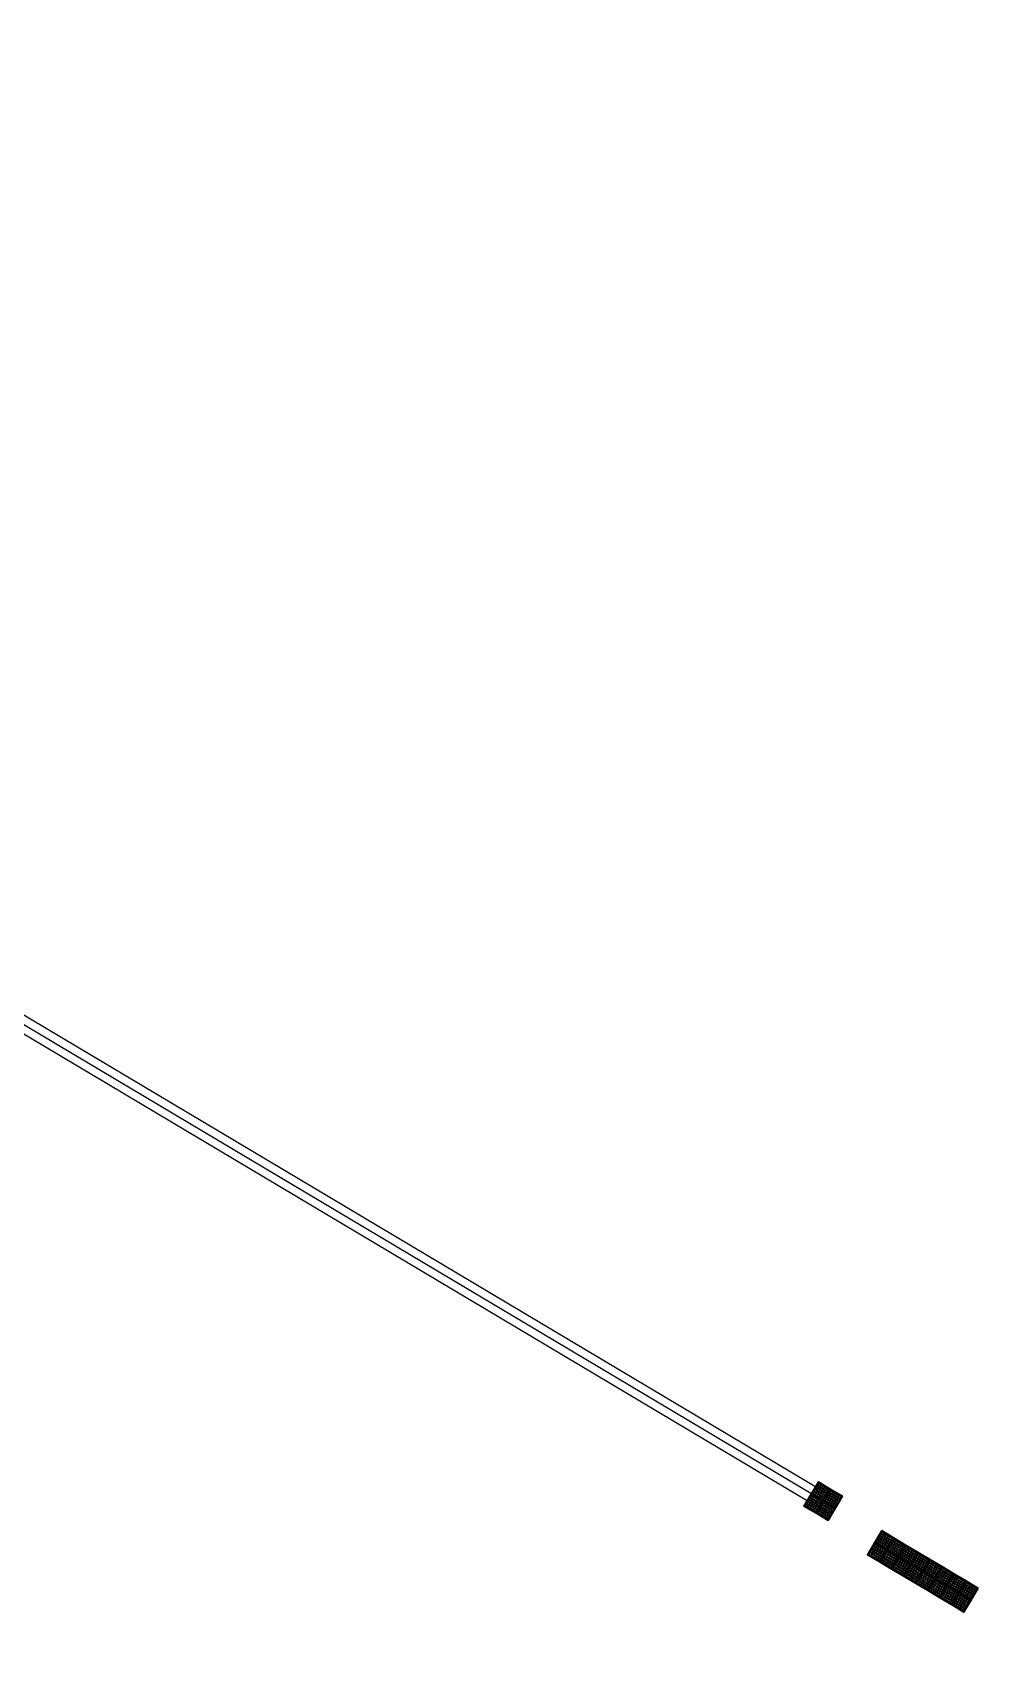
# Model space of a CAD drawing. Header units: millimetres. Extents: x 832728086 to 834530684, y 817551485 to 818349469.
# Drawn here: x 833152749 to 833173349, y 817857089 to 817891729 of the extents above; entities that cross this region are included whole.
import ezdxf

# ---------------------------------------------------------------- set-up
doc = ezdxf.new("R2010")
doc.units = ezdxf.units.MM
doc.header["$LTSCALE"] = 100
doc.layers.add('000-helpline', color=30, linetype='Continuous', lineweight=30, plot=False)
doc.layers.add('000-Tactile-l', color=8, linetype='Continuous')

# ---------------------------------------------------------------- blocks, each defined once
blk = doc.blocks.new('tactile')
at = {"layer": '000-helpline', "ltscale": 0.015}
for points in [[(834315.805, 817914.22), (834315.652, 817913.963), (834315.394, 817914.116), (834315.548, 817914.374)], [(834315.652, 817913.963), (834315.498, 817913.705), (834315.24, 817913.858), (834315.394, 817914.116)], [(834315.909, 817913.809), (834315.756, 817913.551), (834315.498, 817913.705), (834315.652, 817913.963)], [(834316.063, 817914.067), (834315.909, 817913.809), (834315.652, 817913.963), (834315.805, 817914.22)], [(834317.163, 817913.178), (834317.01, 817912.921), (834316.752, 817913.074), (834316.906, 817913.332)], [(834317.01, 817912.921), (834316.856, 817912.663), (834316.599, 817912.816), (834316.752, 817913.074)], [(834317.268, 817912.767), (834317.114, 817912.509), (834316.856, 817912.663), (834317.01, 817912.921)], [(834317.421, 817913.025), (834317.268, 817912.767), (834317.01, 817912.921), (834317.163, 817913.178)], [(834317.679, 817912.871), (834317.525, 817912.614), (834317.268, 817912.767), (834317.421, 817913.025)], [(834317.525, 817912.614), (834317.372, 817912.356), (834317.114, 817912.509), (834317.268, 817912.767)], [(834317.783, 817912.46), (834317.63, 817912.202), (834317.372, 817912.356), (834317.525, 817912.614)], [(834317.937, 817912.718), (834317.783, 817912.46), (834317.525, 817912.614), (834317.679, 817912.871)], [(834318.194, 817912.564), (834318.041, 817912.307), (834317.783, 817912.46), (834317.937, 817912.718)], [(834318.041, 817912.307), (834317.887, 817912.049), (834317.63, 817912.202), (834317.783, 817912.46)], [(834318.299, 817912.153), (834318.145, 817911.895), (834317.887, 817912.049), (834318.041, 817912.307)], [(834318.452, 817912.411), (834318.299, 817912.153), (834318.041, 817912.307), (834318.194, 817912.564)], [(834318.71, 817912.257), (834318.556, 817912), (834318.299, 817912.153), (834318.452, 817912.411)], [(834318.968, 817912.104), (834318.814, 817911.846), (834318.556, 817912), (834318.71, 817912.257)], [(834318.556, 817912), (834318.403, 817911.742), (834318.145, 817911.895), (834318.299, 817912.153)], [(834318.814, 817911.846), (834318.661, 817911.588), (834318.403, 817911.742), (834318.556, 817912)]]:
    blk.add_lwpolyline(points, close=True, dxfattribs=at)
at = {"layer": '000-Tactile-l', "ltscale": 5e-05}
for p, q in [((834315.912, 817913.813), (834285.351, 817932.017)), ((834316.002, 817913.964), (834285.44, 817932.168)), ((834315.822, 817913.663), (834285.26, 817931.868))]:
    blk.add_line(p, q, dxfattribs=at)
at = {"layer": '000-Tactile-l'}
for points in [[(834315.548, 817914.374), (834316.063, 817914.067), (834315.756, 817913.551), (834315.24, 817913.858)], [(834316.906, 817913.332), (834317.421, 817913.025), (834317.114, 817912.509), (834316.599, 817912.816)], [(834317.421, 817913.025), (834317.937, 817912.718), (834317.63, 817912.202), (834317.114, 817912.509)], [(834317.937, 817912.718), (834318.452, 817912.411), (834318.145, 817911.895), (834317.63, 817912.202)], [(834318.452, 817912.411), (834318.968, 817912.104), (834318.661, 817911.588), (834318.145, 817911.895)]]:
    blk.add_lwpolyline(points, close=True, dxfattribs=at)
at = {"layer": '000-Tactile-l', "ltscale": 0.015}
for centre, radius in [((834315.531, 817914.297), 0.0175), ((834315.531, 817914.297), 0.0125), ((834315.556, 817914.34), 0.0175), ((834315.556, 817914.34), 0.0125), ((834315.599, 817914.314), 0.0175), ((834315.599, 817914.314), 0.0125), ((834315.642, 817914.288), 0.0175), ((834315.642, 817914.288), 0.0125), ((834315.326, 817913.953), 0.0175), ((834315.326, 817913.953), 0.0125), ((834315.352, 817913.996), 0.0175), ((834315.352, 817913.996), 0.0125), ((834315.377, 817914.039), 0.0175), ((834315.377, 817914.039), 0.0125), ((834315.394, 817913.97), 0.0175), ((834315.394, 817913.97), 0.0125), ((834315.403, 817914.082), 0.0175), ((834315.403, 817914.082), 0.0125), ((834315.42, 817914.013), 0.0175), ((834315.42, 817914.013), 0.0125), ((834315.428, 817914.125), 0.0175), ((834315.428, 817914.125), 0.0125), ((834315.437, 817913.945), 0.0175), ((834315.437, 817913.945), 0.0125), ((834315.446, 817914.056), 0.0175), ((834315.446, 817914.056), 0.0125), ((834315.454, 817914.168), 0.0175), ((834315.454, 817914.168), 0.0125), ((834315.463, 817913.988), 0.0175), ((834315.463, 817913.988), 0.0125), ((834315.471, 817914.099), 0.0175), ((834315.471, 817914.099), 0.0125), ((834315.479, 817914.211), 0.0175), ((834315.479, 817914.211), 0.0125), ((834315.489, 817914.031), 0.0175), ((834315.489, 817914.031), 0.0125), ((834315.497, 817914.142), 0.0175), ((834315.497, 817914.142), 0.0125), ((834315.505, 817914.254), 0.0175), ((834315.506, 817913.962), 0.0175), ((834315.505, 817914.254), 0.0125), ((834315.506, 817913.962), 0.0125), ((834315.514, 817914.074), 0.0175), ((834315.514, 817914.074), 0.0125), ((834315.522, 817914.185), 0.0175), ((834315.522, 817914.185), 0.0125), ((834315.532, 817914.005), 0.0175), ((834315.532, 817914.005), 0.0125), ((834315.54, 817914.116), 0.0175), ((834315.54, 817914.116), 0.0125), ((834315.548, 817914.228), 0.0175), ((834315.549, 817913.936), 0.0175), ((834315.548, 817914.228), 0.0125), ((834315.557, 817914.048), 0.0175), ((834315.557, 817914.048), 0.0125), ((834315.565, 817914.159), 0.0175), ((834315.565, 817914.159), 0.0125), ((834315.574, 817914.271), 0.0175), ((834315.575, 817913.979), 0.0175), ((834315.574, 817914.271), 0.0125), ((834315.575, 817913.979), 0.0125), ((834315.583, 817914.091), 0.0175), ((834315.583, 817914.091), 0.0125), ((834315.591, 817914.202), 0.0175), ((834315.591, 817914.202), 0.0125), ((834315.6, 817914.022), 0.0175), ((834315.6, 817914.022), 0.0125), ((834315.608, 817914.134), 0.0175), ((834315.608, 817914.134), 0.0125), ((834315.617, 817914.245), 0.0175), ((834315.617, 817913.954), 0.0175), ((834315.617, 817914.245), 0.0125), ((834315.617, 817913.954), 0.0125), ((834315.626, 817914.065), 0.0175), ((834315.626, 817914.065), 0.0125), ((834315.634, 817914.177), 0.0175), ((834315.634, 817914.177), 0.0125), ((834315.643, 817913.997), 0.0175), ((834315.643, 817913.997), 0.0125), ((834315.651, 817914.108), 0.0175), ((834315.651, 817914.108), 0.0125), ((834315.659, 817914.22), 0.0175), ((834315.659, 817914.22), 0.0125), ((834315.669, 817914.04), 0.0175), ((834315.669, 817914.04), 0.0125), ((834315.677, 817914.151), 0.0175), ((834315.677, 817914.151), 0.0125), ((834315.685, 817914.263), 0.0175), ((834315.686, 817913.971), 0.0175), ((834315.685, 817914.263), 0.0125), ((834315.686, 817913.971), 0.0125), ((834315.694, 817914.083), 0.0175), ((834315.694, 817914.083), 0.0125), ((834315.702, 817914.194), 0.0175), ((834315.702, 817914.194), 0.0125), ((834315.712, 817914.014), 0.0175), ((834315.712, 817914.014), 0.0125), ((834315.72, 817914.126), 0.0175), ((834315.72, 817914.126), 0.0125), ((834315.728, 817914.237), 0.0175), ((834315.729, 817913.946), 0.0175), ((834315.728, 817914.237), 0.0125), ((834315.729, 817913.946), 0.0125), ((834315.737, 817914.057), 0.0175), ((834315.737, 817914.057), 0.0125), ((834315.745, 817914.169), 0.0175), ((834315.745, 817914.169), 0.0125), ((834315.755, 817913.989), 0.0175), ((834315.755, 817913.989), 0.0125), ((834315.763, 817914.1), 0.0175), ((834315.763, 817914.1), 0.0125), ((834315.771, 817914.212), 0.0175), ((834315.771, 817914.212), 0.0125), ((834315.78, 817914.032), 0.0175), ((834315.78, 817914.032), 0.0125), ((834315.788, 817914.143), 0.0175), ((834315.788, 817914.143), 0.0125), ((834315.798, 817913.963), 0.0175), ((834315.798, 817913.963), 0.0125), ((834315.806, 817914.074), 0.0175), ((834315.806, 817914.074), 0.0125), ((834315.814, 817914.186), 0.0175), ((834315.814, 817914.186), 0.0125), ((834315.823, 817914.006), 0.0175), ((834315.823, 817914.006), 0.0125), ((834315.831, 817914.117), 0.0175), ((834315.831, 817914.117), 0.0125), ((834315.84, 817913.937), 0.0175), ((834315.849, 817914.049), 0.0175), ((834315.849, 817914.049), 0.0125), ((834315.857, 817914.16), 0.0175), ((834315.857, 817914.16), 0.0125), ((834315.866, 817913.98), 0.0175), ((834315.866, 817913.98), 0.0125), ((834315.874, 817914.092), 0.0175), ((834315.874, 817914.092), 0.0125), ((834315.892, 817914.023), 0.0175), ((834315.892, 817914.023), 0.0125), ((834315.9, 817914.135), 0.0175), ((834315.9, 817914.135), 0.0125), ((834315.909, 817913.955), 0.0175), ((834315.909, 817913.955), 0.0125), ((834315.917, 817914.066), 0.0175), ((834315.917, 817914.066), 0.0125), ((834315.935, 817913.998), 0.0175), ((834315.935, 817913.998), 0.0125), ((834315.943, 817914.109), 0.0175), ((834315.943, 817914.109), 0.0125), ((834315.96, 817914.041), 0.0175), ((834315.96, 817914.041), 0.0125), ((834315.978, 817913.972), 0.0175), ((834315.978, 817913.972), 0.0125), ((834315.986, 817914.084), 0.0175), ((834315.986, 817914.084), 0.0125), ((834316.003, 817914.015), 0.0175), ((834316.003, 817914.015), 0.0125), ((834316.029, 817914.058), 0.0175), ((834316.029, 817914.058), 0.0125), ((834315.275, 817913.867), 0.0175), ((834315.275, 817913.867), 0.0125), ((834315.3, 817913.91), 0.0175), ((834315.3, 817913.91), 0.0125), ((834315.318, 817913.841), 0.0175), ((834315.318, 817913.841), 0.0125), ((834315.343, 817913.884), 0.0175), ((834315.343, 817913.884), 0.0125), ((834315.361, 817913.816), 0.0175), ((834315.361, 817913.816), 0.0125), ((834315.369, 817913.927), 0.0175), ((834315.369, 817913.927), 0.0125), ((834315.386, 817913.859), 0.0175), ((834315.386, 817913.859), 0.0125), ((834315.404, 817913.79), 0.0175), ((834315.404, 817913.79), 0.0125), ((834315.412, 817913.902), 0.0175), ((834315.412, 817913.902), 0.0125), ((834315.429, 817913.833), 0.0175), ((834315.429, 817913.833), 0.0125), ((834315.447, 817913.765), 0.0175), ((834315.447, 817913.765), 0.0125), ((834315.455, 817913.876), 0.0175), ((834315.455, 817913.876), 0.0125), ((834315.472, 817913.808), 0.0175), ((834315.472, 817913.808), 0.0125), ((834315.48, 817913.919), 0.0175), ((834315.48, 817913.919), 0.0125), ((834315.49, 817913.739), 0.0175), ((834315.49, 817913.739), 0.0125), ((834315.498, 817913.851), 0.0175), ((834315.498, 817913.851), 0.0125), ((834315.515, 817913.782), 0.0175), ((834315.515, 817913.782), 0.0125), ((834315.523, 817913.893), 0.0175), ((834315.523, 817913.893), 0.0125), ((834315.532, 817913.713), 0.0175), ((834315.532, 817913.713), 0.0125), ((834315.541, 817913.825), 0.0175), ((834315.541, 817913.825), 0.0125), ((834315.549, 817913.936), 0.0125), ((834315.558, 817913.756), 0.0175), ((834315.558, 817913.756), 0.0125), ((834315.566, 817913.868), 0.0175), ((834315.566, 817913.868), 0.0125), ((834315.575, 817913.688), 0.0175), ((834315.575, 817913.688), 0.0125), ((834315.584, 817913.799), 0.0175), ((834315.584, 817913.799), 0.0125), ((834315.592, 817913.911), 0.0175), ((834315.592, 817913.911), 0.0125), ((834315.601, 817913.731), 0.0175), ((834315.601, 817913.731), 0.0125), ((834315.609, 817913.842), 0.0175), ((834315.609, 817913.842), 0.0125), ((834315.618, 817913.662), 0.0175), ((834315.618, 817913.662), 0.0125), ((834315.627, 817913.774), 0.0175), ((834315.627, 817913.774), 0.0125), ((834315.635, 817913.885), 0.0175), ((834315.635, 817913.885), 0.0125), ((834315.644, 817913.705), 0.0175), ((834315.644, 817913.705), 0.0125), ((834315.652, 817913.817), 0.0175), ((834315.652, 817913.817), 0.0125), ((834315.66, 817913.928), 0.0175), ((834315.661, 817913.637), 0.0175), ((834315.66, 817913.928), 0.0125), ((834315.661, 817913.637), 0.0125), ((834315.67, 817913.748), 0.0175), ((834315.67, 817913.748), 0.0125), ((834315.678, 817913.86), 0.0175), ((834315.678, 817913.86), 0.0125), ((834315.687, 817913.68), 0.0175), ((834315.687, 817913.68), 0.0125), ((834315.695, 817913.791), 0.0175), ((834315.695, 817913.791), 0.0125), ((834315.703, 817913.903), 0.0175), ((834315.704, 817913.611), 0.0175), ((834315.703, 817913.903), 0.0125), ((834315.704, 817913.611), 0.0125), ((834315.713, 817913.723), 0.0175), ((834315.713, 817913.723), 0.0125), ((834315.721, 817913.834), 0.0175), ((834315.721, 817913.834), 0.0125), ((834315.73, 817913.654), 0.0175), ((834315.73, 817913.654), 0.0125), ((834315.738, 817913.766), 0.0175), ((834315.738, 817913.766), 0.0125), ((834315.746, 817913.877), 0.0175), ((834315.746, 817913.877), 0.0125), ((834315.755, 817913.697), 0.0175), ((834315.755, 817913.697), 0.0125), ((834315.764, 817913.809), 0.0175), ((834315.764, 817913.809), 0.0125), ((834315.772, 817913.92), 0.0175), ((834315.773, 817913.628), 0.0175), ((834315.772, 817913.92), 0.0125), ((834315.773, 817913.628), 0.0125), ((834315.781, 817913.74), 0.0175), ((834315.781, 817913.74), 0.0125), ((834315.789, 817913.851), 0.0175), ((834315.789, 817913.851), 0.0125), ((834315.798, 817913.671), 0.0175), ((834315.798, 817913.671), 0.0125), ((834315.807, 817913.783), 0.0175), ((834315.807, 817913.783), 0.0125), ((834315.815, 817913.894), 0.0175), ((834315.815, 817913.894), 0.0125), ((834315.824, 817913.714), 0.0175), ((834315.824, 817913.714), 0.0125), ((834315.832, 817913.826), 0.0175), ((834315.832, 817913.826), 0.0125), ((834315.84, 817913.937), 0.0125), ((834315.85, 817913.757), 0.0175), ((834315.85, 817913.757), 0.0125), ((834315.858, 817913.869), 0.0175), ((834315.858, 817913.869), 0.0125), ((834315.875, 817913.8), 0.0175), ((834315.875, 817913.8), 0.0125), ((834315.883, 817913.912), 0.0175), ((834315.883, 817913.912), 0.0125), ((834315.901, 817913.843), 0.0175), ((834315.901, 817913.843), 0.0125), ((834315.926, 817913.886), 0.0175), ((834315.926, 817913.886), 0.0125), ((834315.952, 817913.929), 0.0175), ((834315.952, 817913.929), 0.0125), ((834315.747, 817913.586), 0.0175), ((834315.747, 817913.586), 0.0125), ((834316.889, 817913.255), 0.0175), ((834316.889, 817913.255), 0.0125), ((834316.914, 817913.298), 0.0175), ((834316.914, 817913.298), 0.0125), ((834316.957, 817913.272), 0.0175), ((834316.957, 817913.272), 0.0125), ((834317, 817913.247), 0.0175), ((834316.684, 817912.911), 0.0175), ((834316.684, 817912.911), 0.0125), ((834316.71, 817912.954), 0.0175), ((834316.71, 817912.954), 0.0125), ((834316.735, 817912.997), 0.0175), ((834316.735, 817912.997), 0.0125), ((834316.753, 817912.928), 0.0175), ((834316.753, 817912.928), 0.0125), ((834316.761, 817913.04), 0.0175), ((834316.761, 817913.04), 0.0125), ((834316.778, 817912.971), 0.0175), ((834316.778, 817912.971), 0.0125), ((834316.786, 817913.083), 0.0175), ((834316.786, 817913.083), 0.0125), ((834316.796, 817912.903), 0.0175), ((834316.796, 817912.903), 0.0125), ((834316.804, 817913.014), 0.0175), ((834316.804, 817913.014), 0.0125), ((834316.812, 817913.126), 0.0175), ((834316.812, 817913.126), 0.0125), ((834316.821, 817912.946), 0.0175), ((834316.821, 817912.946), 0.0125), ((834316.829, 817913.057), 0.0175), ((834316.829, 817913.057), 0.0125), ((834316.838, 817913.169), 0.0175), ((834316.838, 817913.169), 0.0125), ((834316.847, 817912.989), 0.0175), ((834316.847, 817912.989), 0.0125), ((834316.855, 817913.1), 0.0175), ((834316.855, 817913.1), 0.0125), ((834316.863, 817913.212), 0.0175), ((834316.864, 817912.92), 0.0175), ((834316.863, 817913.212), 0.0125), ((834316.864, 817912.92), 0.0125), ((834316.872, 817913.032), 0.0175), ((834316.872, 817913.032), 0.0125), ((834316.881, 817913.143), 0.0175), ((834316.881, 817913.143), 0.0125), ((834316.89, 817912.963), 0.0175), ((834316.89, 817912.963), 0.0125), ((834316.898, 817913.075), 0.0175), ((834316.898, 817913.075), 0.0125), ((834316.906, 817913.186), 0.0175), ((834316.906, 817913.186), 0.0125), ((834316.915, 817913.006), 0.0175), ((834316.915, 817913.006), 0.0125), ((834316.924, 817913.118), 0.0175), ((834316.924, 817913.118), 0.0125), ((834316.932, 817913.229), 0.0175), ((834316.933, 817912.938), 0.0175), ((834316.932, 817913.229), 0.0125), ((834316.933, 817912.938), 0.0125), ((834316.941, 817913.049), 0.0175), ((834316.941, 817913.049), 0.0125), ((834316.949, 817913.161), 0.0175), ((834316.949, 817913.161), 0.0125), ((834316.958, 817912.981), 0.0175), ((834316.958, 817912.981), 0.0125), ((834316.966, 817913.092), 0.0175), ((834316.966, 817913.092), 0.0125), ((834316.975, 817913.204), 0.0175), ((834316.976, 817912.912), 0.0175), ((834316.975, 817913.204), 0.0125), ((834316.976, 817912.912), 0.0125), ((834316.984, 817913.024), 0.0175), ((834316.984, 817913.024), 0.0125), ((834316.992, 817913.135), 0.0175), ((834316.992, 817913.135), 0.0125), ((834317.001, 817912.955), 0.0175), ((834317, 817913.247), 0.0125), ((834317.001, 817912.955), 0.0125), ((834317.009, 817913.066), 0.0175), ((834317.009, 817913.066), 0.0125), ((834317.018, 817913.178), 0.0175), ((834317.018, 817913.178), 0.0125), ((834317.027, 817912.998), 0.0175), ((834317.027, 817912.998), 0.0125), ((834317.035, 817913.109), 0.0175), ((834317.035, 817913.109), 0.0125), ((834317.043, 817913.221), 0.0175), ((834317.044, 817912.929), 0.0175), ((834317.043, 817913.221), 0.0125), ((834317.044, 817912.929), 0.0125), ((834317.052, 817913.041), 0.0175), ((834317.052, 817913.041), 0.0125), ((834317.061, 817913.152), 0.0175), ((834317.061, 817913.152), 0.0125), ((834317.07, 817912.972), 0.0175), ((834317.07, 817912.972), 0.0125), ((834317.078, 817913.084), 0.0175), ((834317.078, 817913.084), 0.0125), ((834317.086, 817913.195), 0.0175), ((834317.087, 817912.904), 0.0175), ((834317.086, 817913.195), 0.0125), ((834317.087, 817912.904), 0.0125), ((834317.095, 817913.015), 0.0175), ((834317.095, 817913.015), 0.0125), ((834317.104, 817913.127), 0.0175), ((834317.104, 817913.127), 0.0125), ((834317.113, 817912.947), 0.0175), ((834317.113, 817912.947), 0.0125), ((834317.121, 817913.058), 0.0175), ((834317.121, 817913.058), 0.0125), ((834317.129, 817913.17), 0.0175), ((834317.129, 817913.17), 0.0125), ((834317.138, 817912.99), 0.0175), ((834317.138, 817912.99), 0.0125), ((834317.147, 817913.101), 0.0175), ((834317.147, 817913.101), 0.0125), ((834317.156, 817912.921), 0.0175), ((834317.156, 817912.921), 0.0125), ((834317.164, 817913.033), 0.0175), ((834317.164, 817913.033), 0.0125), ((834317.172, 817913.144), 0.0175), ((834317.172, 817913.144), 0.0125), ((834317.181, 817912.964), 0.0175), ((834317.181, 817912.964), 0.0125), ((834317.19, 817913.076), 0.0175), ((834317.19, 817913.076), 0.0125), ((834317.207, 817913.007), 0.0175), ((834317.207, 817913.007), 0.0125), ((834317.215, 817913.119), 0.0175), ((834317.215, 817913.119), 0.0125), ((834317.224, 817912.939), 0.0175), ((834317.224, 817912.939), 0.0125), ((834317.232, 817913.05), 0.0175), ((834317.232, 817913.05), 0.0125), ((834317.25, 817912.981), 0.0175), ((834317.25, 817912.981), 0.0125), ((834317.258, 817913.093), 0.0175), ((834317.258, 817913.093), 0.0125), ((834317.267, 817912.913), 0.0175), ((834317.267, 817912.913), 0.0125), ((834317.275, 817913.024), 0.0175), ((834317.275, 817913.024), 0.0125), ((834317.293, 817912.956), 0.0175), ((834317.293, 817912.956), 0.0125), ((834317.301, 817913.067), 0.0175), ((834317.301, 817913.067), 0.0125), ((834317.318, 817912.999), 0.0175), ((834317.318, 817912.999), 0.0125), ((834317.336, 817912.93), 0.0175), ((834317.336, 817912.93), 0.0125), ((834317.344, 817913.042), 0.0175), ((834317.344, 817913.042), 0.0125), ((834317.361, 817912.973), 0.0175), ((834317.361, 817912.973), 0.0125), ((834317.379, 817912.905), 0.0175), ((834317.379, 817912.905), 0.0125), ((834317.387, 817913.016), 0.0175), ((834317.387, 817913.016), 0.0125), ((834317.404, 817912.948), 0.0175), ((834317.404, 817912.948), 0.0125), ((834317.43, 817912.991), 0.0175), ((834317.43, 817912.991), 0.0125), ((834317.447, 817912.922), 0.0175), ((834317.447, 817912.922), 0.0125), ((834317.473, 817912.965), 0.0175), ((834317.473, 817912.965), 0.0125), ((834317.49, 817912.897), 0.0175), ((834317.516, 817912.939), 0.0175), ((834317.516, 817912.939), 0.0125), ((834317.559, 817912.914), 0.0175), ((834317.559, 817912.914), 0.0125), ((834316.633, 817912.825), 0.0175), ((834316.633, 817912.825), 0.0125), ((834316.659, 817912.868), 0.0175), ((834316.659, 817912.868), 0.0125), ((834316.676, 817912.8), 0.0175), ((834316.676, 817912.8), 0.0125), ((834316.701, 817912.843), 0.0175), ((834316.701, 817912.843), 0.0125), ((834316.719, 817912.774), 0.0175), ((834316.719, 817912.774), 0.0125), ((834316.727, 817912.885), 0.0175), ((834316.727, 817912.885), 0.0125), ((834316.744, 817912.817), 0.0175), ((834316.744, 817912.817), 0.0125), ((834316.762, 817912.748), 0.0175), ((834316.762, 817912.748), 0.0125), ((834316.77, 817912.86), 0.0175), ((834316.77, 817912.86), 0.0125), ((834316.787, 817912.791), 0.0175), ((834316.787, 817912.791), 0.0125), ((834316.805, 817912.723), 0.0175), ((834316.805, 817912.723), 0.0125), ((834316.813, 817912.834), 0.0175), ((834316.813, 817912.834), 0.0125), ((834316.83, 817912.766), 0.0175), ((834316.83, 817912.766), 0.0125), ((834316.839, 817912.877), 0.0175), ((834316.839, 817912.877), 0.0125), ((834316.848, 817912.697), 0.0175), ((834316.848, 817912.697), 0.0125), ((834316.856, 817912.809), 0.0175), ((834316.856, 817912.809), 0.0125), ((834316.873, 817912.74), 0.0175), ((834316.873, 817912.74), 0.0125), ((834316.882, 817912.852), 0.0175), ((834316.882, 817912.852), 0.0125), ((834316.891, 817912.672), 0.0175), ((834316.891, 817912.672), 0.0125), ((834316.899, 817912.783), 0.0175), ((834316.899, 817912.783), 0.0125), ((834316.907, 817912.895), 0.0175), ((834316.907, 817912.895), 0.0125), ((834316.916, 817912.715), 0.0175), ((834316.916, 817912.715), 0.0125), ((834316.924, 817912.826), 0.0175), ((834316.924, 817912.826), 0.0125), ((834316.934, 817912.646), 0.0175), ((834316.934, 817912.646), 0.0125), ((834316.942, 817912.758), 0.0175), ((834316.942, 817912.758), 0.0125), ((834316.95, 817912.869), 0.0175), ((834316.95, 817912.869), 0.0125), ((834316.959, 817912.689), 0.0175), ((834316.959, 817912.689), 0.0125), ((834316.967, 817912.801), 0.0175), ((834316.967, 817912.801), 0.0125), ((834316.977, 817912.62), 0.0175), ((834316.977, 817912.62), 0.0125), ((834316.985, 817912.732), 0.0175), ((834316.985, 817912.732), 0.0125), ((834316.993, 817912.843), 0.0175), ((834316.993, 817912.843), 0.0125), ((834317.002, 817912.663), 0.0175), ((834317.002, 817912.663), 0.0125), ((834317.01, 817912.775), 0.0175), ((834317.01, 817912.775), 0.0125), ((834317.019, 817912.886), 0.0175), ((834317.02, 817912.595), 0.0175), ((834317.019, 817912.886), 0.0125), ((834317.02, 817912.595), 0.0125), ((834317.028, 817912.706), 0.0175), ((834317.028, 817912.706), 0.0125), ((834317.036, 817912.818), 0.0175), ((834317.036, 817912.818), 0.0125), ((834317.045, 817912.638), 0.0175), ((834317.045, 817912.638), 0.0125), ((834317.053, 817912.749), 0.0175), ((834317.053, 817912.749), 0.0125), ((834317.062, 817912.861), 0.0175), ((834317.062, 817912.569), 0.0175), ((834317.062, 817912.861), 0.0125), ((834317.062, 817912.569), 0.0125), ((834317.071, 817912.681), 0.0175), ((834317.071, 817912.681), 0.0125), ((834317.079, 817912.792), 0.0175), ((834317.079, 817912.792), 0.0125), ((834317.088, 817912.612), 0.0175), ((834317.088, 817912.612), 0.0125), ((834317.096, 817912.724), 0.0175), ((834317.096, 817912.724), 0.0125), ((834317.105, 817912.835), 0.0175), ((834317.105, 817912.835), 0.0125), ((834317.114, 817912.655), 0.0175), ((834317.114, 817912.655), 0.0125), ((834317.122, 817912.767), 0.0175), ((834317.122, 817912.767), 0.0125), ((834317.13, 817912.878), 0.0175), ((834317.131, 817912.587), 0.0175), ((834317.13, 817912.878), 0.0125), ((834317.131, 817912.587), 0.0125), ((834317.139, 817912.698), 0.0175), ((834317.139, 817912.698), 0.0125), ((834317.147, 817912.81), 0.0175), ((834317.147, 817912.81), 0.0125), ((834317.157, 817912.63), 0.0175), ((834317.157, 817912.63), 0.0125), ((834317.165, 817912.741), 0.0175), ((834317.165, 817912.741), 0.0125), ((834317.173, 817912.853), 0.0175), ((834317.174, 817912.561), 0.0175), ((834317.173, 817912.853), 0.0125), ((834317.174, 817912.561), 0.0125), ((834317.182, 817912.673), 0.0175), ((834317.182, 817912.673), 0.0125), ((834317.19, 817912.784), 0.0175), ((834317.19, 817912.784), 0.0125), ((834317.199, 817912.896), 0.0175), ((834317.2, 817912.604), 0.0175), ((834317.199, 817912.896), 0.0125), ((834317.2, 817912.604), 0.0125), ((834317.208, 817912.716), 0.0175), ((834317.208, 817912.716), 0.0125), ((834317.216, 817912.827), 0.0175), ((834317.216, 817912.827), 0.0125), ((834317.225, 817912.647), 0.0175), ((834317.225, 817912.647), 0.0125), ((834317.233, 817912.758), 0.0175), ((834317.233, 817912.758), 0.0125), ((834317.242, 817912.87), 0.0175), ((834317.243, 817912.578), 0.0175), ((834317.242, 817912.87), 0.0125), ((834317.243, 817912.578), 0.0125), ((834317.251, 817912.69), 0.0175), ((834317.251, 817912.69), 0.0125), ((834317.259, 817912.801), 0.0175), ((834317.259, 817912.801), 0.0125), ((834317.268, 817912.621), 0.0175), ((834317.268, 817912.621), 0.0125), ((834317.276, 817912.733), 0.0175), ((834317.276, 817912.733), 0.0125), ((834317.285, 817912.844), 0.0175), ((834317.285, 817912.553), 0.0175), ((834317.285, 817912.844), 0.0125), ((834317.294, 817912.664), 0.0175), ((834317.294, 817912.664), 0.0125), ((834317.302, 817912.776), 0.0175), ((834317.302, 817912.776), 0.0125), ((834317.31, 817912.887), 0.0175), ((834317.311, 817912.596), 0.0175), ((834317.31, 817912.887), 0.0125), ((834317.311, 817912.596), 0.0125), ((834317.319, 817912.707), 0.0175), ((834317.319, 817912.707), 0.0125), ((834317.328, 817912.819), 0.0175), ((834317.328, 817912.819), 0.0125), ((834317.337, 817912.639), 0.0175), ((834317.337, 817912.639), 0.0125), ((834317.345, 817912.75), 0.0175), ((834317.345, 817912.75), 0.0125), ((834317.353, 817912.862), 0.0175), ((834317.354, 817912.57), 0.0175), ((834317.353, 817912.862), 0.0125), ((834317.354, 817912.57), 0.0125), ((834317.362, 817912.682), 0.0175), ((834317.362, 817912.682), 0.0125), ((834317.37, 817912.793), 0.0175), ((834317.37, 817912.793), 0.0125), ((834317.38, 817912.613), 0.0175), ((834317.38, 817912.613), 0.0125), ((834317.388, 817912.725), 0.0175), ((834317.388, 817912.725), 0.0125), ((834317.396, 817912.836), 0.0175), ((834317.396, 817912.836), 0.0125), ((834317.405, 817912.656), 0.0175), ((834317.405, 817912.656), 0.0125), ((834317.413, 817912.768), 0.0175), ((834317.413, 817912.768), 0.0125), ((834317.422, 817912.879), 0.0175), ((834317.423, 817912.588), 0.0175), ((834317.422, 817912.879), 0.0125), ((834317.423, 817912.588), 0.0125), ((834317.431, 817912.699), 0.0175), ((834317.431, 817912.699), 0.0125), ((834317.439, 817912.811), 0.0175), ((834317.439, 817912.811), 0.0125), ((834317.448, 817912.631), 0.0175), ((834317.448, 817912.631), 0.0125), ((834317.456, 817912.742), 0.0175), ((834317.456, 817912.742), 0.0125), ((834317.465, 817912.854), 0.0175), ((834317.466, 817912.562), 0.0175), ((834317.465, 817912.854), 0.0125), ((834317.466, 817912.562), 0.0125), ((834317.474, 817912.674), 0.0175), ((834317.474, 817912.674), 0.0125), ((834317.482, 817912.785), 0.0175), ((834317.482, 817912.785), 0.0125), ((834317.491, 817912.605), 0.0175), ((834317.49, 817912.897), 0.0125), ((834317.491, 817912.605), 0.0125), ((834317.499, 817912.716), 0.0175), ((834317.499, 817912.716), 0.0125), ((834317.508, 817912.828), 0.0175), ((834317.508, 817912.828), 0.0125), ((834317.517, 817912.648), 0.0175), ((834317.517, 817912.648), 0.0125), ((834317.525, 817912.759), 0.0175), ((834317.525, 817912.759), 0.0125), ((834317.533, 817912.871), 0.0175), ((834317.534, 817912.579), 0.0175), ((834317.533, 817912.871), 0.0125), ((834317.534, 817912.579), 0.0125), ((834317.542, 817912.691), 0.0175), ((834317.542, 817912.691), 0.0125), ((834317.551, 817912.802), 0.0175), ((834317.551, 817912.802), 0.0125), ((834317.56, 817912.622), 0.0175), ((834317.56, 817912.622), 0.0125), ((834317.568, 817912.734), 0.0175), ((834317.568, 817912.734), 0.0125), ((834317.576, 817912.845), 0.0175), ((834317.577, 817912.554), 0.0175), ((834317.576, 817912.845), 0.0125), ((834317.585, 817912.665), 0.0175), ((834317.585, 817912.665), 0.0125), ((834317.593, 817912.777), 0.0175), ((834317.593, 817912.777), 0.0125), ((834317.602, 817912.888), 0.0175), ((834317.603, 817912.597), 0.0175), ((834317.602, 817912.888), 0.0125), ((834317.603, 817912.597), 0.0125), ((834317.611, 817912.708), 0.0175), ((834317.611, 817912.708), 0.0125), ((834317.619, 817912.82), 0.0175), ((834317.619, 817912.82), 0.0125), ((834317.628, 817912.64), 0.0175), ((834317.628, 817912.64), 0.0125), ((834317.636, 817912.751), 0.0175), ((834317.636, 817912.751), 0.0125), ((834317.645, 817912.863), 0.0175), ((834317.646, 817912.571), 0.0175), ((834317.645, 817912.863), 0.0125), ((834317.646, 817912.571), 0.0125), ((834317.654, 817912.683), 0.0175), ((834317.654, 817912.683), 0.0125), ((834317.662, 817912.794), 0.0175), ((834317.662, 817912.794), 0.0125), ((834317.671, 817912.614), 0.0175), ((834317.671, 817912.614), 0.0125), ((834317.679, 817912.726), 0.0175), ((834317.679, 817912.726), 0.0125), ((834317.688, 817912.837), 0.0175), ((834317.688, 817912.837), 0.0125), ((834317.697, 817912.657), 0.0175), ((834317.697, 817912.657), 0.0125), ((834317.705, 817912.769), 0.0175), ((834317.705, 817912.769), 0.0125), ((834317.714, 817912.589), 0.0175), ((834317.714, 817912.589), 0.0125), ((834317.722, 817912.7), 0.0175), ((834317.722, 817912.7), 0.0125), ((834317.731, 817912.812), 0.0175), ((834317.731, 817912.812), 0.0125), ((834317.74, 817912.631), 0.0175), ((834317.74, 817912.631), 0.0125), ((834317.748, 817912.743), 0.0175), ((834317.748, 817912.743), 0.0125), ((834317.757, 817912.563), 0.0175), ((834317.757, 817912.563), 0.0125), ((834317.765, 817912.674), 0.0175), ((834317.765, 817912.674), 0.0125), ((834317.774, 817912.786), 0.0175), ((834317.774, 817912.786), 0.0125), ((834317.783, 817912.606), 0.0175), ((834317.783, 817912.606), 0.0125), ((834317.791, 817912.717), 0.0175), ((834317.791, 817912.717), 0.0125), ((834317.808, 817912.649), 0.0175), ((834317.808, 817912.649), 0.0125), ((834317.816, 817912.76), 0.0175), ((834317.816, 817912.76), 0.0125), ((834317.826, 817912.58), 0.0175), ((834317.826, 817912.58), 0.0125), ((834317.834, 817912.692), 0.0175), ((834317.834, 817912.692), 0.0125), ((834317.851, 817912.623), 0.0175), ((834317.851, 817912.623), 0.0125), ((834317.859, 817912.735), 0.0175), ((834317.859, 817912.735), 0.0125), ((834317.869, 817912.555), 0.0175), ((834317.869, 817912.555), 0.0125), ((834317.877, 817912.666), 0.0175), ((834317.877, 817912.666), 0.0125), ((834317.894, 817912.598), 0.0175), ((834317.894, 817912.598), 0.0125), ((834317.902, 817912.709), 0.0175), ((834317.902, 817912.709), 0.0125), ((834317.92, 817912.641), 0.0175), ((834317.92, 817912.641), 0.0125), ((834317.937, 817912.572), 0.0175), ((834317.937, 817912.572), 0.0125), ((834317.945, 817912.684), 0.0175), ((834317.945, 817912.684), 0.0125), ((834317.963, 817912.615), 0.0175), ((834317.963, 817912.615), 0.0125), ((834317.988, 817912.658), 0.0175), ((834317.988, 817912.658), 0.0125), ((834318.006, 817912.589), 0.0175), ((834318.006, 817912.589), 0.0125), ((834318.031, 817912.632), 0.0175), ((834318.031, 817912.632), 0.0125), ((834318.049, 817912.564), 0.0175), ((834318.049, 817912.564), 0.0125), ((834318.074, 817912.607), 0.0175), ((834318.074, 817912.607), 0.0125), ((834318.117, 817912.581), 0.0175), ((834318.117, 817912.581), 0.0125), ((834318.16, 817912.556), 0.0175), ((834318.16, 817912.556), 0.0125), ((834317.105, 817912.544), 0.0175), ((834317.105, 817912.544), 0.0125), ((834317.148, 817912.518), 0.0175), ((834317.148, 817912.518), 0.0125), ((834317.191, 817912.493), 0.0175), ((834317.191, 817912.493), 0.0125), ((834317.217, 817912.535), 0.0175), ((834317.217, 817912.535), 0.0125), ((834317.234, 817912.467), 0.0175), ((834317.234, 817912.467), 0.0125), ((834317.26, 817912.51), 0.0175), ((834317.26, 817912.51), 0.0125), ((834317.277, 817912.441), 0.0175), ((834317.277, 817912.441), 0.0125), ((834317.285, 817912.553), 0.0125), ((834317.303, 817912.484), 0.0175), ((834317.303, 817912.484), 0.0125), ((834317.32, 817912.416), 0.0175), ((834317.32, 817912.416), 0.0125), ((834317.328, 817912.527), 0.0175), ((834317.328, 817912.527), 0.0125), ((834317.346, 817912.459), 0.0175), ((834317.346, 817912.459), 0.0125), ((834317.363, 817912.39), 0.0175), ((834317.363, 817912.39), 0.0125), ((834317.371, 817912.502), 0.0175), ((834317.371, 817912.502), 0.0125), ((834317.389, 817912.433), 0.0175), ((834317.389, 817912.433), 0.0125), ((834317.397, 817912.545), 0.0175), ((834317.397, 817912.545), 0.0125), ((834317.406, 817912.365), 0.0175), ((834317.406, 817912.365), 0.0125), ((834317.414, 817912.476), 0.0175), ((834317.414, 817912.476), 0.0125), ((834317.432, 817912.408), 0.0175), ((834317.432, 817912.408), 0.0125), ((834317.44, 817912.519), 0.0175), ((834317.44, 817912.519), 0.0125), ((834317.449, 817912.339), 0.0175), ((834317.449, 817912.339), 0.0125), ((834317.457, 817912.451), 0.0175), ((834317.457, 817912.451), 0.0125), ((834317.475, 817912.382), 0.0175), ((834317.475, 817912.382), 0.0125), ((834317.483, 817912.493), 0.0175), ((834317.483, 817912.493), 0.0125), ((834317.492, 817912.313), 0.0175), ((834317.492, 817912.313), 0.0125), ((834317.5, 817912.425), 0.0175), ((834317.5, 817912.425), 0.0125), ((834317.508, 817912.536), 0.0175), ((834317.508, 817912.536), 0.0125), ((834317.518, 817912.356), 0.0175), ((834317.518, 817912.356), 0.0125), ((834317.526, 817912.468), 0.0175), ((834317.526, 817912.468), 0.0125), ((834317.535, 817912.288), 0.0175), ((834317.535, 817912.288), 0.0125), ((834317.543, 817912.399), 0.0175), ((834317.543, 817912.399), 0.0125), ((834317.551, 817912.511), 0.0175), ((834317.551, 817912.511), 0.0125), ((834317.561, 817912.331), 0.0175), ((834317.561, 817912.331), 0.0125), ((834317.569, 817912.442), 0.0175), ((834317.569, 817912.442), 0.0125), ((834317.578, 817912.262), 0.0175), ((834317.577, 817912.554), 0.0125), ((834317.578, 817912.262), 0.0125), ((834317.586, 817912.374), 0.0175), ((834317.586, 817912.374), 0.0125), ((834317.594, 817912.485), 0.0175), ((834317.594, 817912.485), 0.0125), ((834317.604, 817912.305), 0.0175), ((834317.604, 817912.305), 0.0125), ((834317.612, 817912.417), 0.0175), ((834317.612, 817912.417), 0.0125), ((834317.62, 817912.528), 0.0175), ((834317.621, 817912.237), 0.0175), ((834317.62, 817912.528), 0.0125), ((834317.621, 817912.237), 0.0125), ((834317.629, 817912.348), 0.0175), ((834317.629, 817912.348), 0.0125), ((834317.637, 817912.46), 0.0175), ((834317.637, 817912.46), 0.0125), ((834317.647, 817912.28), 0.0175), ((834317.647, 817912.28), 0.0125), ((834317.655, 817912.391), 0.0175), ((834317.655, 817912.391), 0.0125), ((834317.663, 817912.503), 0.0175), ((834317.664, 817912.211), 0.0175), ((834317.663, 817912.503), 0.0125), ((834317.664, 817912.211), 0.0125), ((834317.672, 817912.323), 0.0175), ((834317.672, 817912.323), 0.0125), ((834317.68, 817912.434), 0.0175), ((834317.68, 817912.434), 0.0125), ((834317.689, 817912.546), 0.0175), ((834317.689, 817912.254), 0.0175), ((834317.689, 817912.546), 0.0125), ((834317.689, 817912.254), 0.0125), ((834317.698, 817912.366), 0.0175), ((834317.698, 817912.366), 0.0125), ((834317.706, 817912.477), 0.0175), ((834317.706, 817912.477), 0.0125), ((834317.715, 817912.297), 0.0175), ((834317.715, 817912.297), 0.0125), ((834317.723, 817912.408), 0.0175), ((834317.723, 817912.408), 0.0125), ((834317.732, 817912.52), 0.0175), ((834317.732, 817912.228), 0.0175), ((834317.732, 817912.52), 0.0125), ((834317.732, 817912.228), 0.0125), ((834317.741, 817912.34), 0.0175), ((834317.741, 817912.34), 0.0125), ((834317.749, 817912.451), 0.0175), ((834317.749, 817912.451), 0.0125), ((834317.758, 817912.271), 0.0175), ((834317.758, 817912.271), 0.0125), ((834317.766, 817912.383), 0.0175), ((834317.766, 817912.383), 0.0125), ((834317.774, 817912.494), 0.0175), ((834317.774, 817912.494), 0.0125), ((834317.784, 817912.314), 0.0175), ((834317.784, 817912.314), 0.0125), ((834317.792, 817912.426), 0.0175), ((834317.792, 817912.426), 0.0125), ((834317.8, 817912.537), 0.0175), ((834317.801, 817912.246), 0.0175), ((834317.8, 817912.537), 0.0125), ((834317.801, 817912.246), 0.0125), ((834317.809, 817912.357), 0.0175), ((834317.809, 817912.357), 0.0125), ((834317.817, 817912.469), 0.0175), ((834317.817, 817912.469), 0.0125), ((834317.827, 817912.289), 0.0175), ((834317.827, 817912.289), 0.0125), ((834317.835, 817912.4), 0.0175), ((834317.835, 817912.4), 0.0125), ((834317.843, 817912.512), 0.0175), ((834317.844, 817912.22), 0.0175), ((834317.843, 817912.512), 0.0125), ((834317.844, 817912.22), 0.0125), ((834317.852, 817912.332), 0.0175), ((834317.852, 817912.332), 0.0125), ((834317.86, 817912.443), 0.0175), ((834317.86, 817912.443), 0.0125), ((834317.87, 817912.263), 0.0175), ((834317.87, 817912.263), 0.0125), ((834317.878, 817912.375), 0.0175), ((834317.878, 817912.375), 0.0125), ((834317.886, 817912.486), 0.0175), ((834317.886, 817912.486), 0.0125), ((834317.895, 817912.306), 0.0175), ((834317.895, 817912.306), 0.0125), ((834317.903, 817912.418), 0.0175), ((834317.903, 817912.418), 0.0125), ((834317.912, 817912.529), 0.0175), ((834317.912, 817912.238), 0.0175), ((834317.912, 817912.529), 0.0125), ((834317.912, 817912.238), 0.0125), ((834317.921, 817912.349), 0.0175), ((834317.921, 817912.349), 0.0125), ((834317.929, 817912.461), 0.0175), ((834317.929, 817912.461), 0.0125), ((834317.938, 817912.281), 0.0175), ((834317.938, 817912.281), 0.0125), ((834317.946, 817912.392), 0.0175), ((834317.946, 817912.392), 0.0125), ((834317.955, 817912.504), 0.0175), ((834317.955, 817912.212), 0.0175), ((834317.955, 817912.504), 0.0125), ((834317.955, 817912.212), 0.0125), ((834317.964, 817912.324), 0.0175), ((834317.964, 817912.324), 0.0125), ((834317.972, 817912.435), 0.0175), ((834317.972, 817912.435), 0.0125), ((834317.98, 817912.547), 0.0175), ((834317.981, 817912.255), 0.0175), ((834317.98, 817912.547), 0.0125), ((834317.981, 817912.255), 0.0125), ((834317.989, 817912.366), 0.0175), ((834317.989, 817912.366), 0.0125), ((834317.997, 817912.478), 0.0175), ((834317.997, 817912.478), 0.0125), ((834318.007, 817912.298), 0.0175), ((834318.007, 817912.298), 0.0125), ((834318.015, 817912.409), 0.0175), ((834318.015, 817912.409), 0.0125), ((834318.023, 817912.521), 0.0175), ((834318.024, 817912.229), 0.0175), ((834318.023, 817912.521), 0.0125), ((834318.024, 817912.229), 0.0125), ((834318.032, 817912.341), 0.0175), ((834318.032, 817912.341), 0.0125), ((834318.04, 817912.452), 0.0175), ((834318.04, 817912.452), 0.0125), ((834318.05, 817912.272), 0.0175), ((834318.05, 817912.272), 0.0125), ((834318.058, 817912.384), 0.0175), ((834318.058, 817912.384), 0.0125), ((834318.066, 817912.495), 0.0175), ((834318.067, 817912.204), 0.0175), ((834318.066, 817912.495), 0.0125), ((834318.075, 817912.315), 0.0175), ((834318.075, 817912.315), 0.0125), ((834318.083, 817912.427), 0.0175), ((834318.083, 817912.427), 0.0125), ((834318.092, 817912.538), 0.0175), ((834318.093, 817912.247), 0.0175), ((834318.092, 817912.538), 0.0125), ((834318.093, 817912.247), 0.0125), ((834318.101, 817912.358), 0.0175), ((834318.101, 817912.358), 0.0125), ((834318.109, 817912.47), 0.0175), ((834318.109, 817912.47), 0.0125), ((834318.118, 817912.29), 0.0175), ((834318.118, 817912.29), 0.0125), ((834318.126, 817912.401), 0.0175), ((834318.126, 817912.401), 0.0125), ((834318.135, 817912.513), 0.0175), ((834318.135, 817912.221), 0.0175), ((834318.135, 817912.513), 0.0125), ((834318.135, 817912.221), 0.0125), ((834318.144, 817912.333), 0.0175), ((834318.144, 817912.333), 0.0125), ((834318.152, 817912.444), 0.0175), ((834318.152, 817912.444), 0.0125), ((834318.161, 817912.264), 0.0175), ((834318.161, 817912.264), 0.0125), ((834318.169, 817912.376), 0.0175), ((834318.169, 817912.376), 0.0125), ((834318.178, 817912.487), 0.0175), ((834318.178, 817912.487), 0.0125), ((834318.187, 817912.307), 0.0175), ((834318.187, 817912.307), 0.0125), ((834318.195, 817912.419), 0.0175), ((834318.195, 817912.419), 0.0125), ((834318.203, 817912.53), 0.0175), ((834318.204, 817912.239), 0.0175), ((834318.203, 817912.53), 0.0125), ((834318.204, 817912.239), 0.0125), ((834318.212, 817912.35), 0.0175), ((834318.212, 817912.35), 0.0125), ((834318.22, 817912.462), 0.0175), ((834318.22, 817912.462), 0.0125), ((834318.23, 817912.281), 0.0175), ((834318.23, 817912.281), 0.0125), ((834318.238, 817912.393), 0.0175), ((834318.238, 817912.393), 0.0125), ((834318.246, 817912.504), 0.0175), ((834318.247, 817912.213), 0.0175), ((834318.246, 817912.504), 0.0125), ((834318.247, 817912.213), 0.0125), ((834318.255, 817912.324), 0.0175), ((834318.255, 817912.324), 0.0125), ((834318.263, 817912.436), 0.0175), ((834318.263, 817912.436), 0.0125), ((834318.273, 817912.256), 0.0175), ((834318.273, 817912.256), 0.0125), ((834318.281, 817912.367), 0.0175), ((834318.281, 817912.367), 0.0125), ((834318.289, 817912.479), 0.0175), ((834318.289, 817912.479), 0.0125), ((834318.298, 817912.299), 0.0175), ((834318.298, 817912.299), 0.0125), ((834318.306, 817912.41), 0.0175), ((834318.306, 817912.41), 0.0125), ((834318.316, 817912.23), 0.0175), ((834318.316, 817912.23), 0.0125), ((834318.324, 817912.342), 0.0175), ((834318.324, 817912.342), 0.0125), ((834318.332, 817912.453), 0.0175), ((834318.332, 817912.453), 0.0125), ((834318.341, 817912.273), 0.0175), ((834318.341, 817912.273), 0.0125), ((834318.349, 817912.385), 0.0175), ((834318.349, 817912.385), 0.0125), ((834318.358, 817912.205), 0.0175), ((834318.367, 817912.316), 0.0175), ((834318.367, 817912.316), 0.0125), ((834318.375, 817912.428), 0.0175), ((834318.375, 817912.428), 0.0125), ((834318.384, 817912.248), 0.0175), ((834318.384, 817912.248), 0.0125), ((834318.392, 817912.359), 0.0175), ((834318.392, 817912.359), 0.0125), ((834318.41, 817912.291), 0.0175), ((834318.41, 817912.291), 0.0125), ((834318.418, 817912.402), 0.0175), ((834318.418, 817912.402), 0.0125), ((834318.427, 817912.222), 0.0175), ((834318.427, 817912.222), 0.0125), ((834318.435, 817912.334), 0.0175), ((834318.435, 817912.334), 0.0125), ((834318.453, 817912.265), 0.0175), ((834318.453, 817912.265), 0.0125), ((834318.461, 817912.377), 0.0175), ((834318.461, 817912.377), 0.0125), ((834318.478, 817912.308), 0.0175), ((834318.478, 817912.308), 0.0125), ((834318.496, 817912.239), 0.0175), ((834318.496, 817912.239), 0.0125), ((834318.504, 817912.351), 0.0175), ((834318.504, 817912.351), 0.0125), ((834318.521, 817912.282), 0.0175), ((834318.521, 817912.282), 0.0125), ((834318.539, 817912.214), 0.0175), ((834318.539, 817912.214), 0.0125), ((834318.547, 817912.325), 0.0175), ((834318.547, 817912.325), 0.0125), ((834318.564, 817912.257), 0.0175), ((834318.564, 817912.257), 0.0125), ((834318.59, 817912.3), 0.0175), ((834318.59, 817912.3), 0.0125), ((834318.607, 817912.231), 0.0175), ((834318.607, 817912.231), 0.0125), ((834318.633, 817912.274), 0.0175), ((834318.633, 817912.274), 0.0125), ((834318.65, 817912.206), 0.0175), ((834318.676, 817912.249), 0.0175), ((834318.676, 817912.249), 0.0125), ((834318.719, 817912.223), 0.0175), ((834318.719, 817912.223), 0.0125), ((834317.707, 817912.185), 0.0175), ((834317.707, 817912.185), 0.0125), ((834317.75, 817912.16), 0.0175), ((834317.75, 817912.16), 0.0125), ((834317.775, 817912.203), 0.0175), ((834317.775, 817912.203), 0.0125), ((834317.793, 817912.134), 0.0175), ((834317.793, 817912.134), 0.0125), ((834317.818, 817912.177), 0.0175), ((834317.818, 817912.177), 0.0125), ((834317.836, 817912.109), 0.0175), ((834317.836, 817912.109), 0.0125), ((834317.861, 817912.152), 0.0175), ((834317.861, 817912.152), 0.0125), ((834317.879, 817912.083), 0.0175), ((834317.879, 817912.083), 0.0125), ((834317.887, 817912.195), 0.0175), ((834317.887, 817912.195), 0.0125), ((834317.904, 817912.126), 0.0175), ((834317.904, 817912.126), 0.0125), ((834317.922, 817912.058), 0.0175), ((834317.922, 817912.058), 0.0125), ((834317.93, 817912.169), 0.0175), ((834317.93, 817912.169), 0.0125), ((834317.947, 817912.101), 0.0175), ((834317.947, 817912.101), 0.0125), ((834317.965, 817912.032), 0.0175), ((834317.965, 817912.032), 0.0125), ((834317.973, 817912.143), 0.0175), ((834317.973, 817912.143), 0.0125), ((834317.99, 817912.075), 0.0175), ((834317.99, 817912.075), 0.0125), ((834317.998, 817912.186), 0.0175), ((834317.998, 817912.186), 0.0125), ((834318.008, 817912.006), 0.0175), ((834318.008, 817912.006), 0.0125), ((834318.016, 817912.118), 0.0175), ((834318.016, 817912.118), 0.0125), ((834318.033, 817912.049), 0.0175), ((834318.033, 817912.049), 0.0125), ((834318.041, 817912.161), 0.0175), ((834318.041, 817912.161), 0.0125), ((834318.05, 817911.981), 0.0175), ((834318.05, 817911.981), 0.0125), ((834318.059, 817912.092), 0.0175), ((834318.059, 817912.092), 0.0125), ((834318.067, 817912.204), 0.0125), ((834318.076, 817912.024), 0.0175), ((834318.076, 817912.024), 0.0125), ((834318.084, 817912.135), 0.0175), ((834318.084, 817912.135), 0.0125), ((834318.093, 817911.955), 0.0175), ((834318.093, 817911.955), 0.0125), ((834318.102, 817912.067), 0.0175), ((834318.102, 817912.067), 0.0125), ((834318.11, 817912.178), 0.0175), ((834318.11, 817912.178), 0.0125), ((834318.119, 817911.998), 0.0175), ((834318.119, 817911.998), 0.0125), ((834318.127, 817912.11), 0.0175), ((834318.127, 817912.11), 0.0125), ((834318.136, 817911.93), 0.0175), ((834318.136, 817911.93), 0.0125), ((834318.145, 817912.041), 0.0175), ((834318.145, 817912.041), 0.0125), ((834318.153, 817912.153), 0.0175), ((834318.153, 817912.153), 0.0125), ((834318.162, 817911.973), 0.0175), ((834318.162, 817911.973), 0.0125), ((834318.17, 817912.084), 0.0175), ((834318.17, 817912.084), 0.0125), ((834318.178, 817912.196), 0.0175), ((834318.179, 817911.904), 0.0175), ((834318.178, 817912.196), 0.0125), ((834318.179, 817911.904), 0.0125), ((834318.188, 817912.016), 0.0175), ((834318.188, 817912.016), 0.0125), ((834318.196, 817912.127), 0.0175), ((834318.196, 817912.127), 0.0125), ((834318.205, 817911.947), 0.0175), ((834318.205, 817911.947), 0.0125), ((834318.213, 817912.058), 0.0175), ((834318.213, 817912.058), 0.0125), ((834318.221, 817912.17), 0.0175), ((834318.222, 817911.878), 0.0175), ((834318.221, 817912.17), 0.0125), ((834318.222, 817911.878), 0.0125), ((834318.231, 817911.99), 0.0175), ((834318.231, 817911.99), 0.0125), ((834318.239, 817912.101), 0.0175), ((834318.239, 817912.101), 0.0125), ((834318.248, 817911.921), 0.0175), ((834318.248, 817911.921), 0.0125), ((834318.256, 817912.033), 0.0175), ((834318.256, 817912.033), 0.0125), ((834318.264, 817912.144), 0.0175), ((834318.264, 817912.144), 0.0125), ((834318.274, 817911.964), 0.0175), ((834318.274, 817911.964), 0.0125), ((834318.282, 817912.076), 0.0175), ((834318.282, 817912.076), 0.0125), ((834318.29, 817912.187), 0.0175), ((834318.291, 817911.896), 0.0175), ((834318.29, 817912.187), 0.0125), ((834318.291, 817911.896), 0.0125), ((834318.299, 817912.007), 0.0175), ((834318.299, 817912.007), 0.0125), ((834318.307, 817912.119), 0.0175), ((834318.307, 817912.119), 0.0125), ((834318.316, 817911.939), 0.0175), ((834318.316, 817911.939), 0.0125), ((834318.325, 817912.05), 0.0175), ((834318.325, 817912.05), 0.0125), ((834318.333, 817912.162), 0.0175), ((834318.334, 817911.87), 0.0175), ((834318.333, 817912.162), 0.0125), ((834318.334, 817911.87), 0.0125), ((834318.342, 817911.982), 0.0175), ((834318.342, 817911.982), 0.0125), ((834318.35, 817912.093), 0.0175), ((834318.35, 817912.093), 0.0125), ((834318.359, 817911.913), 0.0175), ((834318.358, 817912.205), 0.0125), ((834318.359, 817911.913), 0.0125), ((834318.368, 817912.025), 0.0175), ((834318.368, 817912.025), 0.0125), ((834318.376, 817912.136), 0.0175), ((834318.376, 817912.136), 0.0125), ((834318.385, 817911.956), 0.0175), ((834318.385, 817911.956), 0.0125), ((834318.393, 817912.068), 0.0175), ((834318.393, 817912.068), 0.0125), ((834318.401, 817912.179), 0.0175), ((834318.402, 817911.888), 0.0175), ((834318.401, 817912.179), 0.0125), ((834318.402, 817911.888), 0.0125), ((834318.411, 817911.999), 0.0175), ((834318.411, 817911.999), 0.0125), ((834318.419, 817912.111), 0.0175), ((834318.419, 817912.111), 0.0125), ((834318.428, 817911.931), 0.0175), ((834318.428, 817911.931), 0.0125), ((834318.436, 817912.042), 0.0175), ((834318.436, 817912.042), 0.0125), ((834318.444, 817912.154), 0.0175), ((834318.445, 817911.862), 0.0175), ((834318.444, 817912.154), 0.0125), ((834318.445, 817911.862), 0.0125), ((834318.454, 817911.973), 0.0175), ((834318.454, 817911.973), 0.0125), ((834318.462, 817912.085), 0.0175), ((834318.462, 817912.085), 0.0125), ((834318.47, 817912.196), 0.0175), ((834318.471, 817911.905), 0.0175), ((834318.47, 817912.196), 0.0125), ((834318.471, 817911.905), 0.0125), ((834318.479, 817912.016), 0.0175), ((834318.479, 817912.016), 0.0125), ((834318.487, 817912.128), 0.0175), ((834318.487, 817912.128), 0.0125), ((834318.497, 817911.948), 0.0175), ((834318.497, 817911.948), 0.0125), ((834318.505, 817912.059), 0.0175), ((834318.505, 817912.059), 0.0125), ((834318.513, 817912.171), 0.0175), ((834318.514, 817911.879), 0.0175), ((834318.513, 817912.171), 0.0125), ((834318.514, 817911.879), 0.0125), ((834318.522, 817911.991), 0.0175), ((834318.522, 817911.991), 0.0125), ((834318.53, 817912.102), 0.0175), ((834318.53, 817912.102), 0.0125), ((834318.539, 817911.922), 0.0175), ((834318.539, 817911.922), 0.0125), ((834318.548, 817912.034), 0.0175), ((834318.548, 817912.034), 0.0125), ((834318.556, 817912.145), 0.0175), ((834318.556, 817912.145), 0.0125), ((834318.565, 817911.965), 0.0175), ((834318.565, 817911.965), 0.0125), ((834318.573, 817912.077), 0.0175), ((834318.573, 817912.077), 0.0125), ((834318.581, 817912.188), 0.0175), ((834318.582, 817911.897), 0.0175), ((834318.581, 817912.188), 0.0125), ((834318.582, 817911.897), 0.0125), ((834318.591, 817912.008), 0.0175), ((834318.591, 817912.008), 0.0125), ((834318.599, 817912.12), 0.0175), ((834318.599, 817912.12), 0.0125), ((834318.608, 817911.94), 0.0175), ((834318.608, 817911.94), 0.0125), ((834318.616, 817912.051), 0.0175), ((834318.616, 817912.051), 0.0125), ((834318.624, 817912.163), 0.0175), ((834318.625, 817911.871), 0.0175), ((834318.624, 817912.163), 0.0125), ((834318.625, 817911.871), 0.0125), ((834318.634, 817911.983), 0.0175), ((834318.634, 817911.983), 0.0125), ((834318.642, 817912.094), 0.0175), ((834318.642, 817912.094), 0.0125), ((834318.651, 817911.914), 0.0175), ((834318.65, 817912.206), 0.0125), ((834318.651, 817911.914), 0.0125), ((834318.659, 817912.026), 0.0175), ((834318.659, 817912.026), 0.0125), ((834318.667, 817912.137), 0.0175), ((834318.667, 817912.137), 0.0125), ((834318.677, 817911.957), 0.0175), ((834318.677, 817911.957), 0.0125), ((834318.685, 817912.069), 0.0175), ((834318.685, 817912.069), 0.0125), ((834318.693, 817912.18), 0.0175), ((834318.694, 817911.889), 0.0175), ((834318.693, 817912.18), 0.0125), ((834318.694, 817911.889), 0.0125), ((834318.702, 817912), 0.0175), ((834318.702, 817912), 0.0125), ((834318.71, 817912.112), 0.0175), ((834318.71, 817912.112), 0.0125), ((834318.72, 817911.931), 0.0175), ((834318.72, 817911.931), 0.0125), ((834318.728, 817912.043), 0.0175), ((834318.728, 817912.043), 0.0125), ((834318.736, 817912.154), 0.0175), ((834318.737, 817911.863), 0.0175), ((834318.736, 817912.154), 0.0125), ((834318.737, 817911.863), 0.0125), ((834318.745, 817911.974), 0.0175), ((834318.745, 817911.974), 0.0125), ((834318.753, 817912.086), 0.0175), ((834318.753, 817912.086), 0.0125), ((834318.762, 817912.197), 0.0175), ((834318.762, 817911.906), 0.0175), ((834318.762, 817912.197), 0.0125), ((834318.762, 817911.906), 0.0125), ((834318.771, 817912.017), 0.0175), ((834318.771, 817912.017), 0.0125), ((834318.779, 817912.129), 0.0175), ((834318.779, 817912.129), 0.0125), ((834318.788, 817911.949), 0.0175), ((834318.788, 817911.949), 0.0125), ((834318.796, 817912.06), 0.0175), ((834318.796, 817912.06), 0.0125), ((834318.804, 817912.172), 0.0175), ((834318.805, 817911.88), 0.0175), ((834318.804, 817912.172), 0.0125), ((834318.805, 817911.88), 0.0125), ((834318.814, 817911.992), 0.0175), ((834318.814, 817911.992), 0.0125), ((834318.822, 817912.103), 0.0175), ((834318.822, 817912.103), 0.0125), ((834318.831, 817911.923), 0.0175), ((834318.831, 817911.923), 0.0125), ((834318.839, 817912.035), 0.0175), ((834318.839, 817912.035), 0.0125), ((834318.847, 817912.146), 0.0175), ((834318.847, 817912.146), 0.0125), ((834318.857, 817911.966), 0.0175), ((834318.857, 817911.966), 0.0125), ((834318.865, 817912.078), 0.0175), ((834318.865, 817912.078), 0.0125), ((834318.882, 817912.009), 0.0175), ((834318.882, 817912.009), 0.0125), ((834318.89, 817912.121), 0.0175), ((834318.89, 817912.121), 0.0125), ((834318.908, 817912.052), 0.0175), ((834318.908, 817912.052), 0.0125), ((834318.933, 817912.095), 0.0175), ((834318.933, 817912.095), 0.0125), ((834318.265, 817911.853), 0.0175), ((834318.265, 817911.853), 0.0125), ((834318.308, 817911.827), 0.0175), ((834318.308, 817911.827), 0.0125), ((834318.351, 817911.802), 0.0175), ((834318.351, 817911.802), 0.0125), ((834318.377, 817911.845), 0.0175), ((834318.377, 817911.845), 0.0125), ((834318.394, 817911.776), 0.0175), ((834318.394, 817911.776), 0.0125), ((834318.42, 817911.819), 0.0175), ((834318.42, 817911.819), 0.0125), ((834318.437, 817911.75), 0.0175), ((834318.437, 817911.75), 0.0125), ((834318.463, 817911.793), 0.0175), ((834318.463, 817911.793), 0.0125), ((834318.48, 817911.725), 0.0175), ((834318.48, 817911.725), 0.0125), ((834318.488, 817911.836), 0.0175), ((834318.488, 817911.836), 0.0125), ((834318.506, 817911.768), 0.0175), ((834318.506, 817911.768), 0.0125), ((834318.523, 817911.699), 0.0175), ((834318.523, 817911.699), 0.0125), ((834318.531, 817911.811), 0.0175), ((834318.531, 817911.811), 0.0125), ((834318.549, 817911.742), 0.0175), ((834318.549, 817911.742), 0.0125), ((834318.557, 817911.854), 0.0175), ((834318.557, 817911.854), 0.0125), ((834318.566, 817911.674), 0.0175), ((834318.566, 817911.674), 0.0125), ((834318.574, 817911.785), 0.0175), ((834318.574, 817911.785), 0.0125), ((834318.592, 817911.717), 0.0175), ((834318.592, 817911.717), 0.0125), ((834318.6, 817911.828), 0.0175), ((834318.6, 817911.828), 0.0125), ((834318.609, 817911.648), 0.0175), ((834318.609, 817911.648), 0.0125), ((834318.617, 817911.76), 0.0175), ((834318.617, 817911.76), 0.0125), ((834318.635, 817911.691), 0.0175), ((834318.635, 817911.691), 0.0125), ((834318.643, 817911.803), 0.0175), ((834318.643, 817911.803), 0.0125), ((834318.652, 817911.623), 0.0175), ((834318.652, 817911.623), 0.0125), ((834318.66, 817911.734), 0.0175), ((834318.66, 817911.734), 0.0125), ((834318.668, 817911.846), 0.0175), ((834318.668, 817911.846), 0.0125), ((834318.677, 817911.666), 0.0175), ((834318.677, 817911.666), 0.0125), ((834318.686, 817911.777), 0.0175), ((834318.686, 817911.777), 0.0125), ((834318.703, 817911.708), 0.0175), ((834318.703, 817911.708), 0.0125), ((834318.711, 817911.82), 0.0175), ((834318.711, 817911.82), 0.0125), ((834318.729, 817911.751), 0.0175), ((834318.729, 817911.751), 0.0125), ((834318.754, 817911.794), 0.0175), ((834318.754, 817911.794), 0.0125), ((834318.78, 817911.837), 0.0175), ((834318.78, 817911.837), 0.0125)]:
    blk.add_circle(centre, radius, dxfattribs=at)

msp = doc.modelspace()

# ---------------------------------------------------------------- linework, layer by layer
at = {"ltscale": 5}
msp.add_circle((833186042.1669, 817950476.993), 398992.1588, dxfattribs=at)

# ---------------------------------------------------------------- block references
at = {"layer": '000-Tactile-l', "xscale": 1000, "yscale": 1000, "zscale": 1000}
msp.add_blockref('tactile', (-1145990.4835, -53655.9264), dxfattribs=at)

doc.saveas('drawing.dxf')
